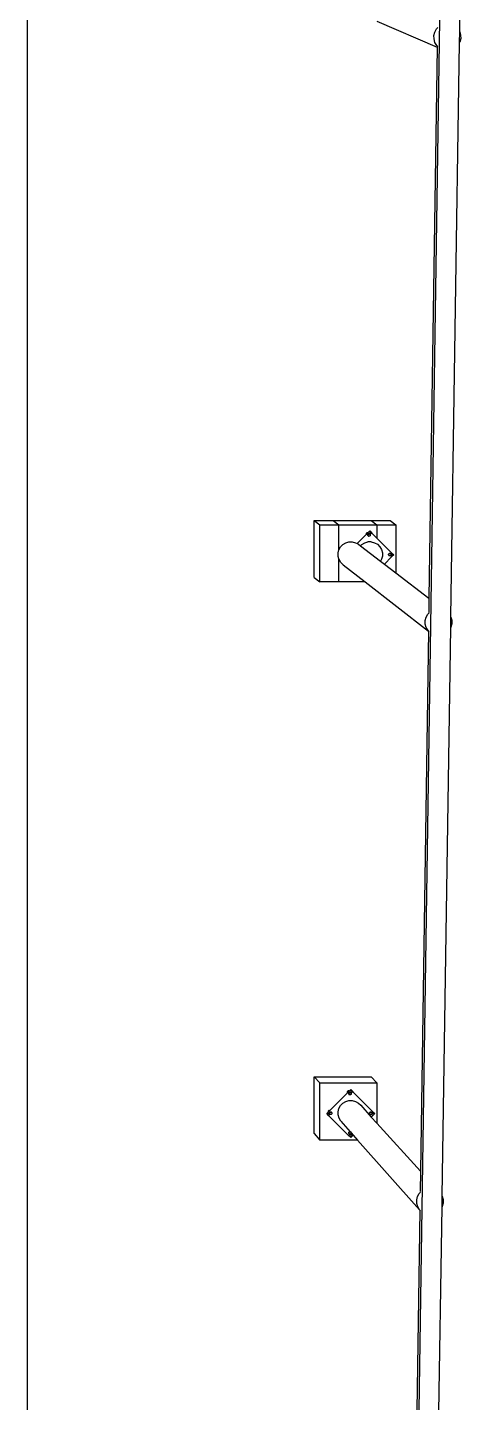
# Model space of a CAD drawing. Extents: x -1616 to 1629, y -1713 to 1708.
# Drawn here: x 456.1 to 610.7, y -736.2 to -254.1 of the extents above; entities that cross this region are included whole.
import ezdxf

# ---------------------------------------------------------------- set-up
doc = ezdxf.new("R2010")
doc.units = 0
doc.header["$MEASUREMENT"] = 0
doc.layers.get('0').update_dxf_attribs({"linetype": 'CONTINUOUS'})

msp = doc.modelspace()

# ---------------------------------------------------------------- linework, layer by layer
for p, q in [((578.83, -1712.91), (607.93, 240.58)), ((456.09, -1632.4), (456.09, 158.03)), ((607.62, -255.65), (610.69, -52.31)), ((578.6, -251.86), (599.7, -261.04)), ((598.89, -255.71), (599.49, -254.63)), ((599.49, -254.63), (599.97, -254.14)), ((598.59, -256.9), (598.89, -255.71)), ((598.6, -258.13), (598.59, -256.9)), ((598.94, -259.32), (598.6, -258.13)), ((599.57, -260.37), (598.94, -259.32)), ((604.53, -460.88), (607.56, -259.36)), ((607.56, -259.36), (607.62, -255.65)), ((607.65, -259.21), (607.56, -259.36)), ((607.62, -255.65), (607.94, -256.78)), ((607.95, -258.01), (607.65, -259.21)), ((607.94, -256.78), (607.95, -258.01)), ((599.7, -261.04), (596.83, -454.14)), ((599.97, -260.77), (599.57, -260.37)), ((599.7, -260.66), (599.7, -261.04)), ((556.63, -446.91), (556.63, -426.96)), ((556.63, -426.96), (558.59, -428.46)), ((556.63, -426.96), (563.28, -426.96)), ((558.59, -448.47), (558.59, -428.46)), ((558.59, -428.46), (565.26, -428.46)), ((563.28, -426.96), (565.26, -428.46)), ((563.28, -426.96), (576.58, -426.96)), ((565.26, -437.26), (565.26, -428.46)), ((565.26, -428.46), (578.6, -428.46)), ((576.58, -426.96), (578.6, -428.46)), ((576.58, -426.96), (583.23, -426.96)), ((578.6, -428.46), (578.6, -433.11)), ((578.6, -428.46), (585.27, -428.46)), ((583.23, -426.96), (585.27, -428.46)), ((585.27, -428.46), (585.27, -445.35)), ((571.6, -435.04), (574.88, -431.77)), ((571.62, -435.05), (574.88, -431.79)), ((574.86, -431.53), (574.85, -431.63)), ((574.85, -431.63), (574.86, -431.74)), ((574.91, -431.43), (574.86, -431.53)), ((574.86, -431.74), (574.88, -431.77)), ((574.88, -431.77), (575.33, -431.32)), ((574.88, -431.79), (575.34, -431.33)), ((574.88, -431.77), (574.88, -431.79)), ((574.97, -431.34), (574.91, -431.43)), ((575.06, -431.27), (574.97, -431.34)), ((575.16, -431.23), (575.06, -431.27)), ((575.27, -431.22), (575.16, -431.23)), ((575.37, -431.23), (575.27, -431.22)), ((575.33, -431.32), (575.4, -431.24)), ((575.33, -431.32), (575.34, -431.33)), ((575.34, -431.33), (575.42, -431.25)), ((575.34, -431.33), (575.56, -431.5)), ((575.4, -431.24), (575.37, -431.23)), ((575.41, -431.93), (575.39, -432.04)), ((575.39, -432.04), (575.41, -432.15)), ((575.4, -431.24), (576.07, -430.58)), ((575.42, -431.25), (575.4, -431.24)), ((575.42, -431.94), (575.4, -432.05)), ((575.4, -432.05), (575.42, -432.16)), ((575.45, -431.83), (575.41, -431.93)), ((575.41, -432.15), (575.45, -432.25)), ((575.42, -431.25), (576.08, -430.59)), ((575.46, -431.84), (575.42, -431.94)), ((575.42, -432.05), (575.43, -431.95)), ((575.43, -432.16), (575.42, -432.05)), ((575.42, -432.16), (575.46, -432.26)), ((575.43, -431.95), (575.47, -431.85)), ((575.47, -432.25), (575.43, -432.16)), ((575.52, -431.75), (575.45, -431.83)), ((575.45, -432.07), (575.46, -431.97)), ((575.46, -432.18), (575.45, -432.07)), ((575.45, -432.25), (575.52, -432.34)), ((575.53, -431.76), (575.46, -431.84)), ((575.46, -431.97), (575.5, -431.87)), ((575.5, -432.27), (575.46, -432.18)), ((575.46, -432.26), (575.52, -432.33)), ((575.47, -431.85), (575.54, -431.77)), ((575.53, -432.32), (575.47, -432.25)), ((575.5, -431.87), (575.56, -431.79)), ((575.53, -432.32), (575.5, -432.27)), ((575.6, -431.68), (575.52, -431.75)), ((575.53, -432.32), (575.52, -432.34)), ((575.52, -432.33), (575.52, -432.34)), ((575.52, -432.34), (575.53, -432.35)), ((575.53, -432.32), (575.53, -432.32)), ((575.54, -432.34), (575.53, -432.32)), ((575.56, -432.36), (575.53, -432.32)), ((575.53, -432.35), (575.61, -432.41)), ((575.54, -431.77), (575.62, -431.7)), ((575.54, -431.77), (575.56, -431.79)), ((575.56, -432.36), (575.54, -432.34)), ((575.56, -431.5), (575.81, -431.6)), ((575.56, -431.79), (575.65, -431.72)), ((575.56, -431.79), (575.56, -431.79)), ((575.62, -432.4), (575.56, -432.36)), ((575.7, -431.64), (575.6, -431.68)), ((575.61, -432.41), (575.71, -432.45)), ((575.62, -431.7), (575.72, -431.66)), ((575.62, -432.4), (575.62, -432.4)), ((575.62, -432.4), (575.65, -432.42)), ((575.65, -431.72), (575.74, -431.68)), ((575.74, -432.46), (575.65, -432.42)), ((575.81, -431.63), (575.7, -431.64)), ((575.71, -432.45), (575.73, -432.46)), ((575.72, -431.66), (575.82, -431.65)), ((575.74, -431.68), (575.85, -431.67)), ((575.85, -432.48), (575.74, -432.46)), ((575.81, -431.6), (576.08, -431.64)), ((575.92, -431.64), (575.81, -431.63)), ((575.82, -431.65), (575.92, -431.66)), ((575.85, -431.67), (575.95, -431.68)), ((575.95, -432.46), (575.85, -432.48)), ((576.02, -431.68), (575.92, -431.64)), ((575.92, -431.66), (576.02, -431.7)), ((575.95, -431.68), (576.05, -431.72)), ((576.05, -432.42), (575.95, -432.46)), ((576.1, -431.75), (576.02, -431.68)), ((576.02, -431.7), (576.05, -431.72)), ((576.05, -431.72), (576.13, -431.79)), ((576.05, -431.72), (576.05, -431.72)), ((576.13, -432.36), (576.05, -432.42)), ((576.07, -430.58), (576.08, -430.59)), ((576.07, -430.58), (576.08, -430.59)), ((576.08, -430.59), (576.82, -431.33)), ((576.08, -430.59), (576.08, -430.59)), ((576.08, -430.59), (576.08, -431.63)), ((576.08, -431.64), (576.35, -431.6)), ((576.17, -431.83), (576.1, -431.75)), ((576.18, -431.84), (576.11, -431.76)), ((576.13, -431.79), (576.17, -431.84)), ((576.2, -432.27), (576.13, -432.36)), ((576.17, -431.84), (576.17, -431.83)), ((576.17, -431.84), (576.2, -431.87)), ((576.19, -431.86), (576.18, -431.84)), ((576.2, -431.87), (576.24, -431.97)), ((576.24, -432.18), (576.2, -432.27)), ((576.24, -431.97), (576.25, -432.07)), ((576.25, -432.07), (576.24, -432.18)), ((576.35, -431.6), (576.61, -431.5)), ((576.61, -431.5), (576.82, -431.33)), ((576.82, -431.33), (578.6, -433.11)), ((578.6, -433.11), (583.75, -438.26)), ((564.86, -438.36), (564.84, -438.47)), ((564.84, -438.47), (564.86, -438.58)), ((564.9, -438.26), (564.86, -438.36)), ((564.86, -438.58), (564.9, -438.68)), ((564.97, -438.17), (564.9, -438.26)), ((564.9, -438.68), (564.97, -438.76)), ((565.04, -438.12), (564.97, -438.17)), ((564.98, -438.34), (565.26, -437.26)), ((565, -439.51), (564.98, -438.34)), ((565.26, -437.26), (565.27, -437.22)), ((565.27, -437.22), (565.84, -436.2)), ((565.84, -436.2), (566.65, -435.37)), ((566.65, -435.37), (567.65, -434.78)), ((567.65, -434.78), (568.77, -434.46)), ((568.77, -434.46), (569.93, -434.45)), ((569.93, -434.45), (571.06, -434.74)), ((571.06, -434.74), (571.6, -435.04)), ((571.6, -435.04), (571.62, -435.05)), ((571.62, -435.05), (572.07, -435.3)), ((572.07, -435.3), (572.83, -435.88)), ((572.83, -435.88), (573.33, -435.37)), ((572.83, -435.88), (579.83, -441.21)), ((573.33, -435.37), (574.33, -434.78)), ((574.33, -434.78), (575.44, -434.46)), ((576.61, -434.45), (575.44, -434.46)), ((576.61, -434.45), (577.73, -434.74)), ((577.73, -434.74), (578.75, -435.3)), ((578.75, -435.3), (579.58, -436.12)), ((579.58, -436.12), (580.17, -437.12)), ((580.17, -437.12), (580.49, -438.23)), ((580.49, -438.23), (580.5, -439.4)), ((582.78, -438.6), (582.71, -438.68)), ((582.73, -438.69), (582.79, -438.61)), ((582.75, -438.71), (582.81, -438.63)), ((582.86, -438.52), (582.77, -438.59)), ((582.77, -438.59), (582.79, -438.61)), ((582.79, -438.61), (582.87, -438.54)), ((582.79, -438.61), (582.81, -438.63)), ((582.81, -438.63), (582.82, -438.63)), ((582.82, -438.63), (582.9, -438.57)), ((582.96, -438.48), (582.86, -438.52)), ((582.87, -438.54), (582.97, -438.5)), ((582.9, -438.57), (583, -438.53)), ((583.06, -438.47), (582.96, -438.48)), ((582.97, -438.5), (583.07, -438.49)), ((583, -438.53), (583.1, -438.51)), ((583.17, -438.48), (583.06, -438.47)), ((583.07, -438.49), (583.18, -438.5)), ((583.1, -438.51), (583.21, -438.53)), ((583.27, -438.52), (583.17, -438.48)), ((583.18, -438.5), (583.27, -438.54)), ((583.21, -438.53), (583.3, -438.57)), ((583.36, -438.59), (583.27, -438.52)), ((583.27, -438.54), (583.3, -438.57)), ((583.3, -438.57), (583.39, -438.63)), ((583.3, -438.57), (583.3, -438.57)), ((583.42, -438.67), (583.36, -438.59)), ((583.43, -438.68), (583.37, -438.6)), ((583.39, -438.63), (583.43, -438.68)), ((583.43, -438.68), (583.42, -438.67)), ((583.58, -438.48), (583.48, -438.73)), ((583.75, -438.26), (583.58, -438.48)), ((583.75, -438.26), (584.49, -439)), ((564.97, -438.76), (564.99, -438.78)), ((565.26, -440.44), (565, -439.51)), ((565.26, -448.47), (565.26, -440.44)), ((565.31, -440.62), (565.26, -440.44)), ((565.91, -441.62), (565.31, -440.62)), ((566.74, -442.44), (565.91, -441.62)), ((566.74, -442.44), (574.47, -448.47)), ((580.21, -440.52), (579.83, -441.21)), ((579.83, -441.21), (581.22, -442.27)), ((580.5, -439.4), (580.21, -440.52)), ((583.75, -439.74), (581.22, -442.27)), ((581.22, -442.27), (585.27, -445.35)), ((582.67, -438.78), (582.66, -438.89)), ((582.66, -438.89), (582.67, -439)), ((582.71, -438.68), (582.67, -438.78)), ((582.67, -438.89), (582.68, -438.79)), ((582.68, -439), (582.67, -438.89)), ((582.67, -439), (582.71, -439.1)), ((582.68, -438.79), (582.73, -438.69)), ((582.73, -439.09), (582.68, -439)), ((582.7, -438.91), (582.71, -438.81)), ((582.71, -439.02), (582.7, -438.91)), ((582.71, -438.81), (582.75, -438.71)), ((582.75, -439.11), (582.71, -439.02)), ((582.71, -439.1), (582.77, -439.18)), ((582.78, -439.17), (582.73, -439.09)), ((582.79, -439.16), (582.75, -439.11)), ((582.78, -439.17), (582.77, -439.18)), ((582.77, -439.18), (582.77, -439.18)), ((582.77, -439.18), (582.86, -439.24)), ((582.77, -439.18), (582.77, -439.18)), ((582.77, -439.18), (582.77, -439.18)), ((582.77, -439.18), (582.78, -439.19)), ((582.79, -439.16), (582.78, -439.17)), ((582.79, -439.18), (582.78, -439.17)), ((582.78, -439.19), (582.87, -439.25)), ((582.82, -439.2), (582.79, -439.16)), ((582.82, -439.2), (582.79, -439.18)), ((582.87, -439.24), (582.82, -439.2)), ((582.86, -439.24), (582.9, -439.26)), ((582.87, -439.24), (582.87, -439.24)), ((582.87, -439.24), (582.9, -439.26)), ((582.87, -439.25), (582.97, -439.29)), ((583, -439.3), (582.9, -439.26)), ((582.9, -439.26), (582.9, -439.26)), ((582.97, -439.29), (582.99, -439.3)), ((583.1, -439.32), (583, -439.3)), ((583.21, -439.3), (583.1, -439.32)), ((583.3, -439.26), (583.21, -439.3)), ((583.39, -439.2), (583.3, -439.26)), ((583.45, -439.11), (583.39, -439.2)), ((583.43, -438.68), (583.45, -438.71)), ((583.44, -438.7), (583.43, -438.68)), ((583.45, -438.71), (583.47, -438.77)), ((583.46, -439.1), (583.45, -439.11)), ((583.49, -439.02), (583.46, -439.1)), ((583.46, -439.1), (583.48, -439.27)), ((583.48, -438.73), (583.47, -438.77)), ((583.47, -438.77), (583.49, -438.81)), ((583.48, -439.27), (583.58, -439.53)), ((583.49, -438.81), (583.5, -438.91)), ((583.5, -438.91), (583.49, -439.02)), ((584.49, -439), (583.49, -439)), ((583.58, -439.53), (583.75, -439.74)), ((584.49, -439), (583.75, -439.74)), ((556.63, -446.91), (558.59, -448.47)), ((585.27, -445.35), (596.83, -454.14)), ((565.26, -448.47), (558.59, -448.47)), ((574.47, -448.47), (565.26, -448.47)), ((574.47, -448.47), (596.65, -465.79)), ((596.83, -454.14), (596.75, -459.18)), ((595.51, -462.03), (595.82, -460.85)), ((595.53, -463.26), (595.51, -462.03)), ((595.82, -460.85), (596.42, -459.78)), ((596.42, -459.78), (596.89, -459.29)), ((604.47, -464.43), (604.53, -460.88)), ((604.53, -460.88), (604.82, -461.92)), ((604.82, -461.92), (604.83, -463.14)), ((596.65, -465.79), (593.84, -655.08)), ((595.86, -464.44), (595.53, -463.26)), ((596.49, -465.49), (595.86, -464.44)), ((596.89, -465.89), (596.49, -465.49)), ((596.65, -465.7), (596.65, -465.79)), ((601.47, -663.86), (604.47, -464.43)), ((604.53, -464.33), (604.47, -464.43)), ((604.83, -463.14), (604.53, -464.33)), ((556.63, -621.96), (576.58, -621.96)), ((556.63, -641.9), (556.63, -621.96)), ((556.63, -621.96), (558.59, -624.14)), ((558.59, -624.14), (578.6, -624.14)), ((558.59, -644.16), (558.59, -624.14)), ((568.85, -626.99), (569.39, -626.44)), ((568.86, -627), (569.4, -626.46)), ((569.39, -626.44), (569.4, -626.46)), ((569.4, -626.46), (570.13, -627.18)), ((569.4, -626.46), (569.4, -627.5)), ((576.58, -621.96), (578.6, -624.14)), ((578.6, -624.14), (578.6, -638.27)), ((562.06, -633.78), (568.27, -627.57)), ((562.08, -633.79), (568.28, -627.58)), ((565.84, -632.07), (566.65, -631.24)), ((566.65, -631.24), (567.65, -630.65)), ((567.65, -630.65), (568.77, -630.33)), ((568.19, -627.21), (568.18, -627.32)), ((568.18, -627.32), (568.19, -627.42)), ((568.23, -627.11), (568.19, -627.21)), ((568.19, -627.42), (568.23, -627.52)), ((568.3, -627.02), (568.23, -627.11)), ((568.23, -627.52), (568.27, -627.57)), ((568.27, -627.57), (568.65, -627.18)), ((568.27, -627.57), (568.28, -627.58)), ((568.28, -627.58), (568.66, -627.2)), ((568.39, -626.96), (568.3, -627.02)), ((568.49, -626.91), (568.39, -626.96)), ((568.59, -626.9), (568.49, -626.91)), ((568.7, -626.91), (568.59, -626.9)), ((568.65, -627.18), (568.85, -626.99)), ((568.65, -627.18), (568.66, -627.2)), ((568.65, -627.18), (568.66, -627.2)), ((568.66, -627.2), (568.86, -627)), ((568.66, -627.2), (568.88, -627.37)), ((568.66, -627.2), (568.66, -627.2)), ((568.8, -626.96), (568.7, -626.91)), ((568.73, -627.8), (568.72, -627.91)), ((568.72, -627.91), (568.73, -628.02)), ((568.77, -627.7), (568.73, -627.8)), ((568.74, -627.81), (568.73, -627.92)), ((568.73, -627.92), (568.74, -628.03)), ((568.73, -628.02), (568.77, -628.12)), ((568.78, -627.71), (568.74, -627.81)), ((568.74, -627.92), (568.75, -627.82)), ((568.75, -628.02), (568.74, -627.92)), ((568.74, -628.03), (568.78, -628.13)), ((568.75, -627.82), (568.79, -627.72)), ((568.79, -628.12), (568.75, -628.02)), ((568.84, -627.61), (568.77, -627.7)), ((568.77, -627.95), (568.78, -627.85)), ((568.78, -628.05), (568.77, -627.95)), ((568.77, -628.12), (568.84, -628.2)), ((568.77, -630.33), (569.93, -630.32)), ((568.85, -627.62), (568.78, -627.71)), ((568.78, -627.85), (568.82, -627.75)), ((568.82, -628.15), (568.78, -628.05)), ((568.78, -628.13), (568.84, -628.2)), ((568.79, -627.72), (568.86, -627.63)), ((568.85, -628.19), (568.79, -628.12)), ((568.85, -626.99), (568.8, -626.96)), ((568.82, -627.75), (568.89, -627.67)), ((568.89, -628.23), (568.82, -628.15)), ((568.92, -627.55), (568.84, -627.61)), ((568.85, -628.19), (568.84, -628.2)), ((568.84, -628.2), (568.84, -628.21)), ((568.84, -628.21), (568.85, -628.21)), ((568.86, -627), (568.85, -626.99)), ((568.86, -628.2), (568.85, -628.19)), ((568.85, -628.21), (568.93, -628.28)), ((568.86, -627.63), (568.94, -627.57)), ((568.86, -627.63), (568.89, -627.66)), ((568.86, -628.2), (568.89, -628.23)), ((568.88, -627.37), (569.13, -627.47)), ((568.89, -627.66), (568.97, -627.6)), ((568.89, -627.67), (568.89, -627.66)), ((568.97, -628.3), (568.89, -628.23)), ((569.02, -627.51), (568.92, -627.55)), ((568.93, -628.28), (568.96, -628.29)), ((568.94, -627.57), (569.04, -627.53)), ((568.97, -627.6), (569.07, -627.56)), ((569.07, -628.34), (568.97, -628.3)), ((569.13, -627.49), (569.02, -627.51)), ((569.04, -627.53), (569.14, -627.52)), ((569.07, -627.56), (569.17, -627.55)), ((569.17, -628.35), (569.07, -628.34)), ((569.13, -627.47), (569.4, -627.51)), ((569.24, -627.51), (569.13, -627.49)), ((569.14, -627.52), (569.25, -627.53)), ((569.17, -627.55), (569.27, -627.56)), ((569.27, -628.34), (569.17, -628.35)), ((569.34, -627.55), (569.24, -627.51)), ((569.25, -627.53), (569.34, -627.57)), ((569.27, -627.56), (569.37, -627.6)), ((569.37, -628.3), (569.27, -628.34)), ((569.43, -627.61), (569.34, -627.55)), ((569.34, -627.57), (569.43, -627.63)), ((569.37, -627.6), (569.44, -627.66)), ((569.45, -628.23), (569.37, -628.3)), ((569.4, -627.51), (569.67, -627.47)), ((569.49, -627.7), (569.43, -627.61)), ((569.43, -627.63), (569.44, -627.66)), ((569.43, -627.63), (569.45, -627.67)), ((569.5, -627.71), (569.44, -627.62)), ((569.44, -627.66), (569.45, -627.67)), ((569.45, -627.67), (569.51, -627.73)), ((569.52, -628.15), (569.45, -628.23)), ((569.51, -627.73), (569.49, -627.7)), ((569.54, -627.81), (569.5, -627.71)), ((569.51, -627.73), (569.52, -627.75)), ((569.52, -627.75), (569.56, -627.85)), ((569.56, -628.05), (569.52, -628.15)), ((569.56, -627.85), (569.57, -627.95)), ((569.57, -627.95), (569.56, -628.05)), ((569.67, -627.47), (569.93, -627.37)), ((569.93, -627.37), (570.15, -627.2)), ((569.93, -630.32), (571.06, -630.6)), ((570.13, -627.18), (570.15, -627.2)), ((570.15, -627.2), (577.06, -634.11)), ((571.06, -630.6), (572.07, -631.17)), ((572.07, -631.17), (572.9, -631.98)), ((560.98, -634.86), (561.5, -634.33)), ((560.99, -634.87), (560.98, -634.86)), ((560.98, -634.86), (560.99, -634.87)), ((560.99, -634.87), (561.51, -634.35)), ((561.73, -635.61), (560.99, -634.87)), ((560.99, -634.87), (560.99, -634.87)), ((560.99, -634.87), (562, -634.87)), ((561.47, -634.04), (561.46, -634.15)), ((561.46, -634.15), (561.47, -634.26)), ((561.51, -633.94), (561.47, -634.04)), ((561.47, -634.26), (561.5, -634.33)), ((561.5, -634.33), (561.72, -634.11)), ((561.5, -634.33), (561.51, -634.35)), ((561.51, -633.94), (561.58, -633.86)), ((561.51, -634.35), (561.73, -634.13)), ((561.67, -633.79), (561.58, -633.86)), ((561.77, -633.75), (561.67, -633.79)), ((561.72, -634.11), (562.06, -633.78)), ((561.73, -634.13), (561.72, -634.11)), ((561.72, -634.11), (561.73, -634.13)), ((561.73, -634.13), (562.08, -633.79)), ((561.9, -634.35), (561.73, -634.13)), ((561.73, -634.13), (561.73, -634.13)), ((561.73, -635.61), (561.9, -635.39)), ((568.66, -642.54), (561.73, -635.61)), ((561.88, -633.73), (561.77, -633.75)), ((561.98, -633.75), (561.88, -633.73)), ((562, -634.6), (561.9, -634.35)), ((561.9, -635.39), (562, -635.14)), ((562.06, -633.78), (561.98, -633.75)), ((561.99, -634.64), (561.98, -634.75)), ((561.98, -634.75), (561.99, -634.85)), ((562.03, -634.54), (561.99, -634.64)), ((561.99, -634.75), (562, -634.64)), ((562, -634.85), (561.99, -634.75)), ((561.99, -634.85), (562, -634.87)), ((562.01, -634.63), (562, -634.6)), ((562.01, -634.63), (562, -634.64)), ((562, -634.85), (562, -634.86)), ((562, -634.85), (562.03, -634.92)), ((562, -634.86), (562.03, -634.93)), ((562, -634.87), (562.01, -634.87)), ((562, -634.87), (562.03, -634.95)), ((562, -635.14), (562.03, -634.93)), ((562.05, -634.54), (562.01, -634.63)), ((562.02, -634.74), (562.01, -634.63)), ((562.01, -634.87), (562.01, -634.87)), ((562.01, -634.87), (562.03, -634.87)), ((562.02, -634.74), (562.03, -634.67)), ((562.02, -634.78), (562.02, -634.74)), ((562.03, -634.88), (562.02, -634.78)), ((562.1, -634.45), (562.03, -634.54)), ((562.03, -634.67), (562.07, -634.58)), ((562.04, -634.89), (562.03, -634.88)), ((562.03, -634.92), (562.04, -634.89)), ((562.04, -634.95), (562.03, -634.92)), ((562.03, -634.93), (562.03, -634.92)), ((562.03, -634.93), (562.05, -634.96)), ((562.03, -634.95), (562.09, -635.03)), ((562.07, -634.98), (562.04, -634.89)), ((562.1, -635.02), (562.04, -634.95)), ((562.05, -634.54), (562.11, -634.46)), ((562.05, -634.96), (562.11, -635.04)), ((562.08, -633.79), (562.06, -633.78)), ((562.07, -634.58), (562.14, -634.49)), ((562.1, -635.02), (562.07, -634.98)), ((562.09, -635.03), (562.1, -635.04)), ((562.09, -635.03), (562.09, -635.03)), ((562.1, -635.02), (562.1, -635.02)), ((562.11, -635.03), (562.1, -635.02)), ((562.12, -635.04), (562.1, -635.02)), ((562.1, -635.04), (562.18, -635.11)), ((562.2, -634.39), (562.11, -634.46)), ((562.11, -634.46), (562.19, -634.4)), ((562.11, -634.46), (562.11, -634.46)), ((562.11, -634.46), (562.14, -634.49)), ((562.11, -635.03), (562.14, -635.06)), ((562.12, -635.04), (562.11, -635.03)), ((562.11, -635.04), (562.14, -635.06)), ((562.14, -635.06), (562.12, -635.04)), ((562.14, -634.49), (562.22, -634.43)), ((562.14, -634.49), (562.14, -634.49)), ((562.14, -635.06), (562.2, -635.11)), ((562.18, -635.11), (562.21, -635.12)), ((562.19, -634.4), (562.29, -634.36)), ((562.3, -634.35), (562.2, -634.39)), ((562.2, -635.11), (562.2, -635.11)), ((562.22, -635.13), (562.2, -635.11)), ((562.22, -634.43), (562.32, -634.39)), ((562.32, -635.17), (562.22, -635.13)), ((562.29, -634.36), (562.39, -634.34)), ((562.41, -634.33), (562.3, -634.35)), ((562.32, -634.39), (562.42, -634.37)), ((562.42, -635.18), (562.32, -635.17)), ((562.39, -634.34), (562.5, -634.36)), ((562.51, -634.35), (562.41, -634.33)), ((562.42, -634.37), (562.52, -634.39)), ((562.52, -635.17), (562.42, -635.18)), ((562.5, -634.36), (562.59, -634.4)), ((562.61, -634.39), (562.51, -634.35)), ((562.52, -634.39), (562.62, -634.43)), ((562.62, -635.13), (562.52, -635.17)), ((562.59, -634.4), (562.68, -634.46)), ((562.7, -634.46), (562.61, -634.39)), ((562.62, -634.43), (562.7, -634.49)), ((562.7, -635.06), (562.62, -635.13)), ((562.68, -634.46), (562.7, -634.49)), ((562.68, -634.46), (562.7, -634.49)), ((562.75, -634.54), (562.69, -634.45)), ((562.7, -634.49), (562.77, -634.58)), ((562.7, -634.49), (562.7, -634.49)), ((562.77, -634.98), (562.7, -635.06)), ((562.79, -634.64), (562.75, -634.54)), ((562.77, -634.58), (562.81, -634.67)), ((562.81, -634.88), (562.77, -634.98)), ((562.8, -634.64), (562.79, -634.64)), ((562.81, -634.67), (562.82, -634.78)), ((562.82, -634.78), (562.81, -634.88)), ((564.98, -634.21), (565.27, -633.08)), ((565, -635.37), (564.98, -634.21)), ((565.31, -636.49), (565, -635.37)), ((565.27, -633.08), (565.84, -632.07)), ((572.9, -631.98), (576.61, -636.08)), ((575.99, -634.65), (575.98, -634.76)), ((575.98, -634.76), (575.99, -634.87)), ((576.04, -634.55), (575.99, -634.65)), ((575.99, -634.76), (576.01, -634.66)), ((576.01, -634.86), (575.99, -634.76)), ((575.99, -634.87), (576.04, -634.97)), ((576.01, -634.66), (576.05, -634.56)), ((576.05, -634.96), (576.01, -634.86)), ((576.02, -634.79), (576.04, -634.69)), ((576.04, -634.89), (576.02, -634.79)), ((576.1, -634.47), (576.04, -634.55)), ((576.04, -634.69), (576.08, -634.59)), ((576.08, -634.99), (576.04, -634.89)), ((576.04, -634.97), (576.09, -635.04)), ((576.05, -634.56), (576.11, -634.48)), ((576.1, -635.03), (576.05, -634.96)), ((576.08, -634.59), (576.14, -634.51)), ((576.11, -635.03), (576.08, -634.99)), ((576.18, -634.39), (576.09, -634.46)), ((576.09, -634.46), (576.11, -634.48)), ((576.1, -635.03), (576.09, -635.04)), ((576.09, -635.04), (576.1, -635.05)), ((576.09, -635.04), (576.09, -635.04)), ((576.09, -635.04), (576.1, -635.05)), ((576.11, -635.04), (576.1, -635.03)), ((576.11, -635.03), (576.1, -635.03)), ((576.1, -635.05), (576.18, -635.11)), ((576.1, -635.05), (576.19, -635.12)), ((576.1, -635.05), (576.1, -635.05)), ((576.11, -634.48), (576.2, -634.41)), ((576.11, -634.48), (576.14, -634.5)), ((576.12, -635.05), (576.11, -635.03)), ((576.12, -635.05), (576.11, -635.04)), ((576.11, -635.04), (576.14, -635.07)), ((576.14, -635.07), (576.12, -635.05)), ((576.14, -634.5), (576.22, -634.44)), ((576.14, -634.51), (576.14, -634.5)), ((576.19, -635.12), (576.14, -635.07)), ((576.28, -634.35), (576.18, -634.39)), ((576.18, -635.11), (576.19, -635.12)), ((576.22, -635.14), (576.19, -635.12)), ((576.19, -635.12), (576.21, -635.13)), ((576.2, -634.41), (576.29, -634.37)), ((576.22, -634.44), (576.32, -634.4)), ((576.32, -635.18), (576.22, -635.14)), ((576.39, -634.33), (576.28, -634.35)), ((576.29, -634.37), (576.4, -634.36)), ((576.32, -634.4), (576.42, -634.39)), ((576.42, -635.19), (576.32, -635.18)), ((576.49, -634.35), (576.39, -634.33)), ((576.4, -634.36), (576.5, -634.37)), ((576.42, -634.39), (576.53, -634.4)), ((576.53, -635.18), (576.42, -635.19)), ((576.59, -634.39), (576.49, -634.35)), ((576.5, -634.37), (576.6, -634.41)), ((576.53, -634.4), (576.63, -634.44)), ((576.63, -635.14), (576.53, -635.18)), ((576.68, -634.46), (576.59, -634.39)), ((576.6, -634.41), (576.68, -634.48)), ((577.07, -635.61), (576.61, -636.08)), ((576.61, -636.08), (578.6, -638.27)), ((576.63, -634.44), (576.7, -634.5)), ((576.71, -635.07), (576.63, -635.14)), ((576.75, -634.54), (576.68, -634.46)), ((576.68, -634.48), (576.7, -634.5)), ((576.68, -634.48), (576.71, -634.51)), ((576.76, -634.55), (576.69, -634.47)), ((576.7, -634.5), (576.71, -634.51)), ((576.71, -634.51), (576.76, -634.57)), ((576.77, -634.99), (576.71, -635.07)), ((576.76, -634.57), (576.75, -634.54)), ((576.77, -634.59), (576.76, -634.55)), ((576.76, -634.57), (576.77, -634.59)), ((576.77, -634.59), (576.8, -634.65)), ((576.78, -634.97), (576.77, -634.99)), ((576.81, -634.89), (576.78, -634.97)), ((576.78, -634.97), (576.8, -635.14)), ((576.91, -634.35), (576.8, -634.6)), ((576.8, -634.6), (576.8, -634.65)), ((576.8, -634.65), (576.81, -634.69)), ((576.8, -635.14), (576.91, -635.39)), ((576.81, -634.69), (576.83, -634.79)), ((576.83, -634.79), (576.81, -634.89)), ((577.82, -634.87), (576.82, -634.87)), ((577.07, -634.13), (576.91, -634.35)), ((576.91, -635.39), (577.07, -635.61)), ((577.06, -634.11), (577.07, -634.13)), ((577.07, -634.13), (577.8, -634.86)), ((577.82, -634.87), (577.07, -635.61)), ((577.8, -634.86), (577.82, -634.87)), ((565.91, -637.49), (565.31, -636.49)), ((565.91, -637.49), (569.24, -641.25)), ((578.6, -638.27), (593.84, -655.08)), ((556.63, -641.9), (558.59, -644.16)), ((571.82, -644.16), (558.59, -644.16)), ((568.88, -642.37), (568.66, -642.54)), ((569.4, -643.28), (568.66, -642.54)), ((568.73, -641.53), (568.72, -641.64)), ((568.72, -641.64), (568.73, -641.74)), ((568.77, -641.43), (568.73, -641.53)), ((568.73, -641.64), (568.74, -641.53)), ((568.74, -641.74), (568.73, -641.64)), ((568.73, -641.74), (568.77, -641.84)), ((568.74, -641.53), (568.78, -641.43)), ((568.78, -641.84), (568.74, -641.74)), ((568.76, -641.67), (568.77, -641.56)), ((568.77, -641.77), (568.76, -641.67)), ((568.84, -641.34), (568.77, -641.43)), ((568.77, -641.56), (568.81, -641.47)), ((568.81, -641.87), (568.77, -641.77)), ((568.77, -641.84), (568.84, -641.93)), ((568.78, -641.43), (568.85, -641.35)), ((568.85, -641.92), (568.78, -641.84)), ((568.81, -641.47), (568.88, -641.38)), ((568.86, -641.93), (568.81, -641.87)), ((568.84, -641.93), (568.92, -642)), ((568.85, -641.35), (568.93, -641.29)), ((568.86, -641.93), (568.85, -641.92)), ((568.85, -641.92), (568.88, -641.95)), ((568.88, -641.95), (568.86, -641.93)), ((568.88, -641.38), (568.96, -641.32)), ((568.95, -642.01), (568.88, -641.95)), ((569.13, -642.27), (568.88, -642.37)), ((568.92, -642), (568.95, -642.01)), ((568.93, -641.29), (569.03, -641.25)), ((568.96, -642.02), (568.95, -642.01)), ((568.96, -641.32), (569.06, -641.28)), ((569.06, -642.06), (568.96, -642.02)), ((569.03, -641.25), (569.13, -641.23)), ((569.06, -641.28), (569.16, -641.26)), ((569.16, -642.07), (569.06, -642.06)), ((569.13, -641.23), (569.24, -641.25)), ((569.4, -642.23), (569.13, -642.27)), ((569.16, -641.26), (569.26, -641.28)), ((569.26, -642.06), (569.16, -642.07)), ((569.24, -641.25), (569.24, -641.25)), ((569.24, -641.25), (569.27, -641.28)), ((569.26, -641.28), (569.27, -641.28)), ((569.36, -642.02), (569.26, -642.06)), ((569.27, -641.28), (569.55, -641.6)), ((569.44, -641.95), (569.36, -642.02)), ((569.67, -642.27), (569.4, -642.23)), ((570.15, -642.54), (569.4, -643.28)), ((569.43, -641.96), (569.43, -643.28)), ((569.51, -641.87), (569.44, -641.95)), ((569.55, -641.77), (569.51, -641.87)), ((569.55, -641.6), (569.56, -641.67)), ((569.55, -641.6), (570.27, -642.41)), ((569.56, -641.67), (569.55, -641.77)), ((569.93, -642.37), (569.67, -642.27)), ((570.15, -642.54), (569.93, -642.37)), ((570.27, -642.41), (570.15, -642.54)), ((570.27, -642.41), (571.82, -644.16)), ((571.82, -644.16), (593.51, -668.59)), ((593.84, -655.08), (593.73, -662.21)), ((592.54, -665.15), (592.84, -663.97)), ((592.56, -666.37), (592.54, -665.15)), ((592.84, -663.97), (593.44, -662.9)), ((593.44, -662.9), (593.91, -662.42)), ((601.41, -667.62), (601.47, -663.86)), ((601.47, -663.86), (601.47, -663.86)), ((601.47, -663.86), (601.8, -665.03)), ((601.8, -665.03), (601.81, -666.25)), ((593.63, -668.71), (590.88, -853.83)), ((592.89, -667.54), (592.56, -666.37)), ((593.51, -668.59), (592.89, -667.54)), ((593.63, -668.71), (593.51, -668.59)), ((593.91, -668.98), (593.63, -668.71)), ((598.43, -865.2), (601.41, -667.62)), ((601.51, -667.43), (601.41, -667.62)), ((601.81, -666.25), (601.51, -667.43))]:
    msp.add_line(p, q)

doc.saveas('drawing.dxf')
